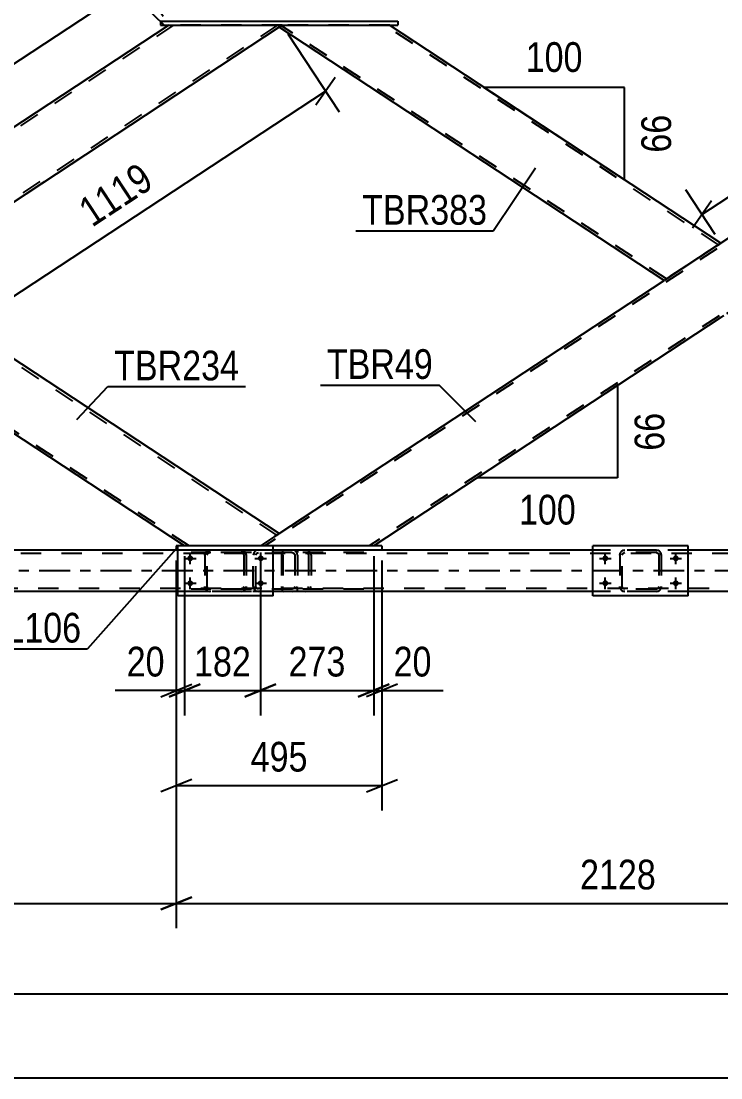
# Model space of a CAD drawing. Header units: millimetres. Extents: x -857 to 332, y -866 to -25.
# Drawn here: x -603.6 to -536.2, y -184.3 to -82.4 of the extents above; entities that cross this region are included whole.
import ezdxf

# ---------------------------------------------------------------- set-up
doc = ezdxf.new("R2010")
doc.units = ezdxf.units.MM
doc.linetypes.add('DXK_LINE_DOT2', pattern=[3.9198, 1.9599, -1.9599])
doc.linetypes.add('DXK_LINE_DOT3', pattern=[5.9187, 2.979, -0.9799, 0.9799, -0.9799])
doc.styles.add('Arial Narrow', font='ARIALN.TTF', dxfattribs={"height": 0.2})

# ---------------------------------------------------------------- blocks, each defined once
blk = doc.blocks.new('Bolt-570386455-11659 - 11653')
at = {"linetype": 'Continuous'}
for points in [[(-587.32, -133.92, -1), (-587.32, -134.48, -1)], [(-580.52, -133.92, -1), (-580.52, -134.48, -1)], [(-587.32, -136.32, -1), (-587.32, -136.88, -1)], [(-580.52, -136.32, -1), (-580.52, -136.88, -1)]]:
    blk.add_hatch(color=1, dxfattribs=at).paths.add_polyline_path(points)
at = {"color": 1, "linetype": 'Continuous'}
for p, q in [((-587.88, -134.2), (-586.76, -134.2)), ((-587.32, -134.76), (-587.32, -133.64)), ((-581.08, -134.2), (-579.96, -134.2)), ((-580.52, -134.76), (-580.52, -133.64)), ((-587.32, -137.16), (-587.32, -136.04)), ((-580.52, -137.16), (-580.52, -136.04)), ((-587.88, -136.6), (-586.76, -136.6)), ((-581.08, -136.6), (-579.96, -136.6))]:
    blk.add_line(p, q, dxfattribs=at)
blk = doc.blocks.new('Bolt-570386455-11678 - 11653')
at = {"linetype": 'Continuous'}
for points in [[(-547.32, -133.92, -1), (-547.32, -134.48, -1)], [(-540.52, -133.92, -1), (-540.52, -134.48, -1)], [(-547.32, -136.32, -1), (-547.32, -136.88, -1)], [(-540.52, -136.32, -1), (-540.52, -136.88, -1)]]:
    blk.add_hatch(color=1, dxfattribs=at).paths.add_polyline_path(points)
at = {"color": 1, "linetype": 'Continuous'}
for p, q in [((-547.88, -134.2), (-546.76, -134.2)), ((-547.32, -134.76), (-547.32, -133.64)), ((-541.08, -134.2), (-539.96, -134.2)), ((-540.52, -134.76), (-540.52, -133.64)), ((-547.32, -137.16), (-547.32, -136.04)), ((-540.52, -137.16), (-540.52, -136.04)), ((-547.88, -136.6), (-546.76, -136.6)), ((-541.08, -136.6), (-539.96, -136.6))]:
    blk.add_line(p, q, dxfattribs=at)
blk = doc.blocks.new('Part-570386455-11755 - 11653')
at = {"color": 2, "linetype": 'Continuous'}
for p, q in [((-579.32, -133), (-588.52, -133)), ((-588.52, -137.8), (-588.52, -133)), ((-579.32, -137.8), (-579.32, -133)), ((-579.32, -137.8), (-588.52, -137.8))]:
    blk.add_line(p, q, dxfattribs=at)
blk = doc.blocks.new('Part-570386455-11768 - 11653')
at = {"color": 7, "linetype": 'DXK_LINE_DOT2'}
for p, q in [((-585.63, -133.44), (-585.44, -133.4)), ((-585.44, -133.4), (-585.63, -133.44)), ((-582.4, -133.4), (-585.44, -133.4)), ((-582.4, -133.4), (-582.22, -133.44)), ((-582.22, -133.44), (-582.4, -133.4)), ((-585.92, -133.88), (-585.89, -133.7)), ((-585.89, -133.7), (-585.92, -133.88)), ((-585.92, -133.88), (-585.92, -136.92)), ((-585.68, -133.88), (-585.66, -133.79)), ((-585.68, -136.92), (-585.68, -133.88)), ((-585.66, -133.79), (-585.61, -133.71)), ((-585.61, -133.71), (-585.53, -133.66)), ((-585.53, -133.66), (-585.44, -133.64)), ((-582.4, -133.64), (-585.44, -133.64)), ((-582.4, -133.64), (-582.31, -133.66)), ((-582.31, -133.66), (-582.23, -133.71)), ((-582.23, -133.71), (-582.18, -133.79)), ((-582.18, -133.79), (-582.16, -133.88)), ((-582.16, -133.88), (-582.16, -136.92)), ((-581.96, -133.7), (-581.92, -133.88)), ((-581.92, -133.88), (-581.96, -133.7)), ((-581.92, -133.88), (-581.92, -136.92)), ((-585.89, -137.11), (-585.92, -136.92)), ((-585.92, -136.92), (-585.89, -137.11)), ((-585.66, -137.01), (-585.68, -136.92)), ((-585.61, -137.09), (-585.66, -137.01)), ((-585.44, -137.4), (-585.63, -137.37)), ((-585.63, -137.37), (-585.44, -137.4)), ((-585.53, -137.14), (-585.61, -137.09)), ((-585.44, -137.16), (-585.53, -137.14)), ((-582.4, -137.16), (-585.44, -137.16)), ((-582.4, -137.4), (-585.44, -137.4)), ((-582.31, -137.14), (-582.4, -137.16)), ((-582.22, -137.37), (-582.4, -137.4)), ((-582.4, -137.4), (-582.22, -137.37)), ((-582.23, -137.09), (-582.31, -137.14)), ((-582.18, -137.01), (-582.23, -137.09)), ((-582.16, -136.92), (-582.18, -137.01)), ((-581.92, -136.92), (-581.96, -137.11)), ((-581.96, -137.11), (-581.92, -136.92))]:
    blk.add_line(p, q, dxfattribs=at)
at = {"color": 7, "linetype": 'DXK_LINE_DOT3'}
blk.add_line((-583.92, -135.4), (-583.92, -135.4), dxfattribs=at)
at = {"color": 7, "linetype": 'DXK_LINE_DOT2'}
for centre, start, end in [((-585.44, -133.88), 112.5, 157.5), ((-585.44, -133.88), 112.5, 157.5), ((-582.4, -133.88), 22.5, 67.5), ((-582.4, -133.88), 22.5, 67.5), ((-585.44, -136.92), 202.5, 247.5), ((-585.44, -136.92), 202.5, 247.5), ((-582.4, -136.92), 292.5, 337.5), ((-582.4, -136.92), 292.5, 337.5)]:
    blk.add_arc(centre, 0.48, start, end, dxfattribs=at)
blk = doc.blocks.new('Part-570386455-11771 - 11653')
at = {"color": 2, "linetype": 'Continuous'}
for p, q in [((-539.32, -133), (-548.52, -133)), ((-548.52, -137.8), (-548.52, -133)), ((-539.32, -137.8), (-539.32, -133)), ((-539.32, -137.8), (-548.52, -137.8))]:
    blk.add_line(p, q, dxfattribs=at)
blk = doc.blocks.new('Part-570386455-11772 - 11653')
at = {"color": 7, "linetype": 'DXK_LINE_DOT2'}
for p, q in [((-545.63, -133.44), (-545.44, -133.4)), ((-545.44, -133.4), (-545.63, -133.44)), ((-542.4, -133.4), (-545.44, -133.4)), ((-542.4, -133.4), (-542.22, -133.44)), ((-542.22, -133.44), (-542.4, -133.4)), ((-545.92, -133.88), (-545.89, -133.7)), ((-545.89, -133.7), (-545.92, -133.88)), ((-545.92, -133.88), (-545.92, -136.92)), ((-545.68, -133.88), (-545.66, -133.79)), ((-545.68, -136.92), (-545.68, -133.88)), ((-545.66, -133.79), (-545.61, -133.71)), ((-545.61, -133.71), (-545.53, -133.66)), ((-545.53, -133.66), (-545.44, -133.64)), ((-542.4, -133.64), (-545.44, -133.64)), ((-542.4, -133.64), (-542.31, -133.66)), ((-542.31, -133.66), (-542.23, -133.71)), ((-542.23, -133.71), (-542.18, -133.79)), ((-542.18, -133.79), (-542.16, -133.88)), ((-542.16, -133.88), (-542.16, -136.92)), ((-541.96, -133.7), (-541.92, -133.88)), ((-541.92, -133.88), (-541.96, -133.7)), ((-541.92, -133.88), (-541.92, -136.92)), ((-545.89, -137.11), (-545.92, -136.92)), ((-545.92, -136.92), (-545.89, -137.11)), ((-545.66, -137.01), (-545.68, -136.92)), ((-545.61, -137.09), (-545.66, -137.01)), ((-545.44, -137.4), (-545.63, -137.37)), ((-545.63, -137.37), (-545.44, -137.4)), ((-545.53, -137.14), (-545.61, -137.09)), ((-545.44, -137.16), (-545.53, -137.14)), ((-542.4, -137.16), (-545.44, -137.16)), ((-542.4, -137.4), (-545.44, -137.4)), ((-542.31, -137.14), (-542.4, -137.16)), ((-542.22, -137.37), (-542.4, -137.4)), ((-542.4, -137.4), (-542.22, -137.37)), ((-542.23, -137.09), (-542.31, -137.14)), ((-542.18, -137.01), (-542.23, -137.09)), ((-542.16, -136.92), (-542.18, -137.01)), ((-541.92, -136.92), (-541.96, -137.11)), ((-541.96, -137.11), (-541.92, -136.92))]:
    blk.add_line(p, q, dxfattribs=at)
at = {"color": 7, "linetype": 'DXK_LINE_DOT3'}
blk.add_line((-543.92, -135.4), (-543.92, -135.4), dxfattribs=at)
at = {"color": 7, "linetype": 'DXK_LINE_DOT2'}
for centre, start, end in [((-545.44, -133.88), 112.5, 157.5), ((-545.44, -133.88), 112.5, 157.5), ((-542.4, -133.88), 22.5, 67.5), ((-542.4, -133.88), 22.5, 67.5), ((-545.44, -136.92), 202.5, 247.5), ((-545.44, -136.92), 202.5, 247.5), ((-542.4, -136.92), 292.5, 337.5), ((-542.4, -136.92), 292.5, 337.5)]:
    blk.add_arc(centre, 0.48, start, end, dxfattribs=at)
blk = doc.blocks.new('Part-570386455-11867 - 11653')
at = {"color": 7, "linetype": 'DXK_LINE_DOT2'}
for p, q in [((-577.5, -133.4), (-587.24, -133.4)), ((-580.73, -133.4), (-580.93, -133.44)), ((-577.3, -133.44), (-577.5, -133.4)), ((-577.5, -133.64), (-587.24, -133.64)), ((-581.2, -133.7), (-581.24, -133.88)), ((-581.24, -136.92), (-581.24, -133.88)), ((-580.99, -133.88), (-580.97, -133.79)), ((-580.99, -136.92), (-580.99, -133.88)), ((-580.97, -133.79), (-580.91, -133.71)), ((-580.91, -133.71), (-580.83, -133.66)), ((-580.83, -133.66), (-580.73, -133.64)), ((-577.5, -133.64), (-577.4, -133.66)), ((-577.4, -133.66), (-577.32, -133.71)), ((-577.32, -133.71), (-577.26, -133.79)), ((-577.26, -133.79), (-577.24, -133.88)), ((-577.24, -133.88), (-577.24, -136.92)), ((-577.01, -133.75), (-577.02, -133.7)), ((-576.99, -133.88), (-577.01, -133.75)), ((-576.99, -133.88), (-576.99, -136.92)), ((-577.5, -137.16), (-587.24, -137.16)), ((-577.5, -137.4), (-587.24, -137.4)), ((-581.24, -136.92), (-581.2, -137.11)), ((-580.97, -137.01), (-580.99, -136.92)), ((-580.91, -137.09), (-580.97, -137.01)), ((-580.93, -137.37), (-580.73, -137.4)), ((-580.83, -137.14), (-580.91, -137.09)), ((-580.73, -137.16), (-580.83, -137.14)), ((-577.4, -137.14), (-577.5, -137.16)), ((-577.5, -137.4), (-577.3, -137.37)), ((-577.32, -137.09), (-577.4, -137.14)), ((-577.26, -137.01), (-577.32, -137.09)), ((-577.24, -136.92), (-577.26, -137.01)), ((-577.02, -137.11), (-577, -136.99)), ((-577, -136.99), (-576.99, -136.92))]:
    blk.add_line(p, q, dxfattribs=at)
for centre, start, end in [((-580.75, -133.9), 110.7583, 155.68), ((-577.48, -133.9), 24.32, 69.2417), ((-580.75, -136.9), 204.32, 249.2417)]:
    blk.add_arc(centre, 0.496, start, end, dxfattribs=at)
blk = doc.blocks.new('Part-570386455-11914 - 11653')
at = {"color": 2, "linetype": 'Continuous'}
for p, q in [((-621.28, -110.97), (-616.29, -107.69)), ((-615.86, -107.4), (-616.29, -107.69)), ((-578.75, -131.81), (-615.86, -107.4)), ((-621.32, -110.99), (-621.28, -110.97)), ((-587.86, -133), (-621.32, -110.99)), ((-579.19, -132.1), (-580.56, -133)), ((-578.78, -131.83), (-579.19, -132.1)), ((-578.78, -131.83), (-578.75, -131.81))]:
    blk.add_line(p, q, dxfattribs=at)
at = {"color": 7, "linetype": 'DXK_LINE_DOT2'}
for p, q in [((-578.97, -131.96), (-616.08, -107.55)), ((-621.1, -110.85), (-621.08, -110.84)), ((-587.42, -133), (-621.1, -110.85)), ((-579.19, -132.1), (-578.88, -131.9)), ((-580.56, -133), (-587.86, -133))]:
    blk.add_line(p, q, dxfattribs=at)
blk = doc.blocks.new('Part-570386455-12042 - 11653')
at = {"color": 7, "linetype": 'DXK_LINE_DOT2'}
for p, q in [((-131.32, -133.4), (-788.52, -133.4)), ((-568.84, -133.4), (-588.66, -133.4)), ((-539.32, -133.4), (-548.52, -133.4)), ((-131.32, -133.72), (-805.81, -133.72)), ((-805.81, -137.08), (-131.32, -137.08)), ((-131.32, -137.4), (-748.52, -137.4)), ((-579.32, -137.4), (-588.52, -137.4)), ((-539.32, -137.4), (-548.52, -137.4))]:
    blk.add_line(p, q, dxfattribs=at)
at = {"color": 2, "linetype": 'Continuous'}
for p, q in [((-588.66, -133.4), (-619.32, -133.4)), ((-548.52, -133.4), (-568.84, -133.4)), ((-508.52, -133.4), (-539.32, -133.4)), ((-588.52, -137.4), (-619.32, -137.4)), ((-548.52, -137.4), (-579.32, -137.4)), ((-508.52, -137.4), (-539.32, -137.4))]:
    blk.add_line(p, q, dxfattribs=at)
at = {"color": 7, "linetype": 'DXK_LINE_DOT3'}
blk.add_line((-131.32, -135.4), (-805.81, -135.4), dxfattribs=at)
blk = doc.blocks.new('Part-570386455-11934 - 11653')
at = {"color": 2, "linetype": 'Continuous'}
for p, q in [((-588.66, -133), (-588.66, -133.4)), ((-588.52, -133), (-588.66, -133)), ((-588.52, -133.4), (-588.66, -133.4)), ((-568.84, -133), (-579.32, -133)), ((-568.84, -133.4), (-579.32, -133.4)), ((-568.84, -133), (-568.84, -133.4))]:
    blk.add_line(p, q, dxfattribs=at)
at = {"color": 7, "linetype": 'DXK_LINE_DOT2'}
for p, q in [((-579.32, -133), (-588.52, -133)), ((-579.32, -133.4), (-588.52, -133.4))]:
    blk.add_line(p, q, dxfattribs=at)
blk = doc.blocks.new('Part-570386455-11993 - 11653')
at = {"color": 2, "linetype": 'Continuous'}
for p, q in [((-578.75, -82.99), (-578.72, -82.97)), ((-541.64, -107.4), (-578.75, -82.99)), ((-578.72, -82.97), (-578.46, -82.8)), ((-578.51, -82.84), (-578.48, -82.8)), ((-536.18, -103.81), (-568.12, -82.8)), ((-536.22, -103.83), (-536.62, -104.1)), ((-536.18, -103.81), (-536.22, -103.83)), ((-536.62, -104.1), (-541.64, -107.4))]:
    blk.add_line(p, q, dxfattribs=at)
at = {"color": 7, "linetype": 'DXK_LINE_DOT2'}
for p, q in [((-578.75, -82.99), (-578.72, -82.97)), ((-541.42, -107.26), (-578.53, -82.85)), ((-568.12, -82.8), (-578.48, -82.8)), ((-536.4, -103.96), (-568.56, -82.8)), ((-536.62, -104.1), (-536.31, -103.9)), ((-541.42, -107.26), (-541.41, -107.25))]:
    blk.add_line(p, q, dxfattribs=at)
blk = doc.blocks.new('Part-570386455-12007 - 11653')
at = {"color": 2, "linetype": 'Continuous'}
for p, q in [((-590.18, -82.4), (-590.18, -82.8)), ((-590.18, -82.4), (-567.32, -82.4)), ((-567.32, -82.4), (-567.32, -82.8)), ((-590.18, -82.8), (-567.32, -82.8))]:
    blk.add_line(p, q, dxfattribs=at)
blk = doc.blocks.new('Part-570386455-12106 - 11653')
at = {"color": 7, "linetype": 'DXK_LINE_DOT2'}
for p, q in [((-578.37, -133.44), (-578.45, -133.54)), ((-578.26, -133.4), (-578.37, -133.44)), ((-570.6, -133.4), (-578.26, -133.4)), ((-576.99, -133.4), (-576.99, -133.64)), ((-575.98, -133.44), (-576.17, -133.4)), ((-578.51, -133.7), (-578.53, -133.88)), ((-578.53, -133.88), (-578.53, -136.92)), ((-578.45, -133.54), (-578.51, -133.7)), ((-578.4, -133.88), (-578.39, -133.79)), ((-578.4, -133.88), (-578.4, -136.92)), ((-578.39, -133.79), (-578.36, -133.71)), ((-578.36, -133.71), (-578.31, -133.66)), ((-578.31, -133.66), (-578.26, -133.64)), ((-570.6, -133.64), (-578.26, -133.64)), ((-576.17, -133.64), (-576.07, -133.66)), ((-576.07, -133.66), (-575.99, -133.71)), ((-575.99, -133.71), (-575.94, -133.79)), ((-575.94, -133.79), (-575.92, -133.88)), ((-575.92, -133.88), (-575.92, -136.92)), ((-575.7, -133.75), (-575.71, -133.7)), ((-575.67, -133.88), (-575.7, -133.75)), ((-575.67, -133.88), (-575.67, -136.92)), ((-578.53, -136.92), (-578.51, -137.11)), ((-578.51, -137.11), (-578.45, -137.26)), ((-578.45, -137.26), (-578.37, -137.37)), ((-578.39, -137.01), (-578.4, -136.92)), ((-578.37, -137.06), (-578.39, -137.01)), ((-578.36, -137.09), (-578.37, -137.06)), ((-578.37, -137.37), (-578.26, -137.4)), ((-578.31, -137.14), (-578.36, -137.09)), ((-578.26, -137.16), (-578.31, -137.14)), ((-570.6, -137.16), (-578.26, -137.16)), ((-570.6, -137.4), (-578.26, -137.4)), ((-576.99, -137.4), (-576.99, -137.16)), ((-576.07, -137.14), (-576.17, -137.16)), ((-576.17, -137.4), (-575.98, -137.37)), ((-575.99, -137.09), (-576.07, -137.14)), ((-575.94, -137.01), (-575.99, -137.09)), ((-575.92, -136.92), (-575.94, -137.01)), ((-575.71, -137.11), (-575.68, -136.99)), ((-575.68, -136.99), (-575.67, -136.92))]:
    blk.add_line(p, q, dxfattribs=at)
blk.add_arc((-576.16, -133.9), 0.492, 23.8494, 68.8059, dxfattribs=at)
blk = doc.blocks.new('Part-570386455-12154 - 11653')
at = {"color": 7, "linetype": 'DXK_LINE_DOT2'}
for p, q in [((-588.94, -82.8), (-665.26, -133)), ((-578.9, -82.8), (-655.21, -133)), ((-578.46, -82.8), (-621.32, -110.99)), ((-578.46, -82.8), (-589.38, -82.8)), ((-621.32, -103.81), (-626.78, -107.4)), ((-615.86, -107.4), (-621.32, -110.99)), ((-663.88, -131.81), (-665.69, -133)), ((-654.78, -133), (-665.69, -133))]:
    blk.add_line(p, q, dxfattribs=at)
at = {"color": 2, "linetype": 'Continuous'}
for p, q in [((-589.38, -82.8), (-621.32, -103.81)), ((-578.75, -82.99), (-615.86, -107.4)), ((-663.88, -131.81), (-626.78, -107.4)), ((-621.32, -110.99), (-654.78, -133))]:
    blk.add_line(p, q, dxfattribs=at)
blk = doc.blocks.new('Part-570386455-12189 - 11653')
at = {"color": 7, "linetype": 'DXK_LINE_DOT2'}
for p, q in [((-503.81, -82.8), (-580.12, -133)), ((-493.76, -82.8), (-570.08, -133)), ((-493.33, -82.8), (-536.18, -110.99)), ((-493.33, -82.8), (-504.24, -82.8)), ((-536.18, -103.81), (-541.64, -107.4)), ((-530.72, -107.4), (-536.18, -110.99)), ((-578.75, -131.81), (-580.56, -133)), ((-569.64, -133), (-580.56, -133))]:
    blk.add_line(p, q, dxfattribs=at)
at = {"color": 2, "linetype": 'Continuous'}
for p, q in [((-504.24, -82.8), (-536.18, -103.81)), ((-493.62, -82.99), (-530.72, -107.4)), ((-578.75, -131.81), (-541.64, -107.4)), ((-536.18, -110.99), (-569.64, -133))]:
    blk.add_line(p, q, dxfattribs=at)
blk = doc.blocks.new('StraightDimension-570386455-12675 - 11653')
at = {"color": 7, "linetype": 'Continuous'}
for p, q in [((-588.66, -134.4), (-588.66, -149.34)), ((-587.86, -134), (-587.86, -149.34)), ((-590.16, -147.54), (-587.16, -146.34)), ((-586.36, -146.34), (-589.36, -147.54)), ((-588.66, -146.94), (-594.56, -146.94)), ((-588.66, -146.94), (-594.56, -146.94)), ((-588.66, -146.94), (-587.86, -146.94))]:
    blk.add_line(p, q, dxfattribs=at)
at = {"color": 0}
blk.add_wipeout([(-589.18, -146.19), (-589.18, -141.99), (-594.04, -141.99), (-594.04, -146.19)], dxfattribs=at)
at = {"color": 3, "style": 'Arial Narrow'}
blk.add_text('20', height=2.863, dxfattribs=at).set_placement((-593.44, -145.59))
blk = doc.blocks.new('StraightDimension-570386455-12970 - 11653')
at = {"color": 7, "linetype": 'Continuous'}
for p, q in [((-673.79, -134.4), (-673.79, -169.87)), ((-588.66, -134.4), (-588.66, -169.87)), ((-672.29, -166.87), (-675.29, -168.07)), ((-590.16, -168.07), (-587.16, -166.87)), ((-673.79, -167.47), (-588.66, -167.47))]:
    blk.add_line(p, q, dxfattribs=at)
at = {"color": 0}
blk.add_wipeout([(-626.97, -166.72), (-626.97, -162.52), (-635.48, -162.52), (-635.48, -166.72)], dxfattribs=at)
at = {"color": 3, "style": 'Arial Narrow'}
blk.add_text('2128', height=2.863, dxfattribs=at).set_placement((-634.88, -166.12))
blk = doc.blocks.new('StraightDimension-570386455-13001 - 11653')
at = {"color": 7, "linetype": 'Continuous'}
blk.add_line((-806.45, -184.29), (-91.26, -184.29), dxfattribs=at)
blk = doc.blocks.new('StraightDimension-570386455-12708 - 11653')
at = {"color": 7, "linetype": 'Continuous'}
for p, q in [((-588.66, -134.4), (-588.66, -158.51)), ((-568.84, -134.4), (-568.84, -158.51)), ((-587.16, -155.51), (-590.16, -156.71)), ((-570.34, -156.71), (-567.34, -155.51)), ((-588.66, -156.11), (-568.84, -156.11))]:
    blk.add_line(p, q, dxfattribs=at)
at = {"color": 0}
blk.add_wipeout([(-575.41, -155.36), (-575.41, -151.16), (-582.09, -151.16), (-582.09, -155.36)], dxfattribs=at)
at = {"color": 3, "style": 'Arial Narrow'}
blk.add_text('495', height=2.863, dxfattribs=at).set_placement((-581.49, -154.76))
blk = doc.blocks.new('StraightDimension-570386455-12691 - 11653')
at = {"color": 7, "linetype": 'Continuous'}
for p, q in [((-580.56, -134), (-580.56, -149.34)), ((-569.64, -134), (-569.64, -149.34)), ((-582.06, -147.54), (-579.06, -146.34)), ((-568.14, -146.34), (-571.14, -147.54)), ((-580.56, -146.94), (-569.64, -146.94))]:
    blk.add_line(p, q, dxfattribs=at)
at = {"color": 0}
blk.add_wipeout([(-571.76, -146.19), (-571.76, -141.99), (-578.44, -141.99), (-578.44, -146.19)], dxfattribs=at)
at = {"color": 3, "style": 'Arial Narrow'}
blk.add_text('273', height=2.863, dxfattribs=at).set_placement((-577.84, -145.59))
blk = doc.blocks.new('StraightDimension-570386455-13623 - 11653')
at = {"color": 7, "linetype": 'Continuous'}
for p, q in [((-504.79, -81.97), (-507.63, -77.65)), ((-506.99, -81.36), (-505.14, -78.71)), ((-538.01, -101.04), (-506.07, -80.03)), ((-536.73, -102.98), (-539.57, -98.66)), ((-537.08, -99.72), (-538.93, -102.37))]:
    blk.add_line(p, q, dxfattribs=at)
at = {"color": 0}
blk.add_wipeout([(-519.66, -88.07), (-521.96, -84.57), (-527.55, -88.24), (-525.24, -91.75)], dxfattribs=at)
at = {"color": 3, "style": 'Arial Narrow'}
blk.add_text('956', height=2.863, rotation=33.3347, dxfattribs=at).set_placement((-525.07, -90.92))
blk = doc.blocks.new('StraightDimension-570386455-13055 - 11653')
at = {"color": 7, "linetype": 'Continuous'}
blk.add_line((-805.81, -176.19), (-91.9, -176.19), dxfattribs=at)
blk = doc.blocks.new('AngleDimension-570386455-34129 - 11653')
at = {"color": 7, "linetype": 'Continuous'}
for p, q in [((-546.13, -117.54), (-559.67, -126.44)), ((-546.13, -117.54), (-546.13, -126.44)), ((-559.61, -126.4), (-559.67, -126.44)), ((-546.13, -126.44), (-559.67, -126.44))]:
    blk.add_line(p, q, dxfattribs=at)
at = {"color": 0}
for points in [[(-541.03, -119.56), (-545.23, -119.56), (-545.23, -124.42), (-541.03, -124.42)], [(-549.56, -131.54), (-549.56, -127.34), (-556.24, -127.34), (-556.24, -131.54)]]:
    blk.add_wipeout(points, dxfattribs=at)
at = {"color": 3, "style": 'Arial Narrow'}
blk.add_text('66', height=2.863, rotation=90.0002, dxfattribs=at).set_placement((-541.63, -123.82))
blk.add_text('100', height=2.863, dxfattribs=at).set_placement((-555.64, -130.94))
blk = doc.blocks.new('StraightDimension-570386455-12549 - 11653')
at = {"color": 7, "linetype": 'Continuous'}
for p, q in [((-577.91, -83.64), (-572.97, -91.15)), ((-575.21, -90.47), (-573.36, -87.82)), ((-611.68, -113.75), (-574.29, -89.15)), ((-615.31, -108.24), (-610.37, -115.75)), ((-610.76, -112.42), (-612.61, -115.07))]:
    blk.add_line(p, q, dxfattribs=at)
at = {"color": 0}
blk.add_wipeout([(-589.84, -98.48), (-592.15, -94.97), (-599.26, -99.65), (-596.95, -103.16)], dxfattribs=at)
at = {"color": 3, "style": 'Arial Narrow'}
blk.add_text('1119', height=2.863, rotation=33.3347, dxfattribs=at).set_placement((-596.78, -102.33))
blk = doc.blocks.new('StraightDimension-570386455-12567 - 11653')
at = {"color": 7, "linetype": 'Continuous'}
for p, q in [((-589.93, -81.97), (-593.76, -76.15)), ((-593.11, -79.86), (-591.27, -77.2)), ((-624.13, -99.54), (-592.19, -78.53)), ((-621.87, -102.98), (-625.69, -97.16)), ((-623.2, -98.21), (-625.05, -100.86))]:
    blk.add_line(p, q, dxfattribs=at)
at = {"color": 0}
blk.add_wipeout([(-605.78, -86.57), (-608.09, -83.06), (-613.67, -86.74), (-611.36, -90.24)], dxfattribs=at)
at = {"color": 3, "style": 'Arial Narrow'}
blk.add_text('956', height=2.863, rotation=33.3347, dxfattribs=at).set_placement((-611.19, -89.41))
blk = doc.blocks.new('StraightDimension-570386455-12683 - 11653')
at = {"color": 7, "linetype": 'Continuous'}
for p, q in [((-587.86, -134), (-587.86, -149.34)), ((-580.56, -134), (-580.56, -149.34)), ((-589.36, -147.54), (-586.36, -146.34)), ((-579.06, -146.34), (-582.06, -147.54)), ((-587.86, -146.94), (-580.56, -146.94))]:
    blk.add_line(p, q, dxfattribs=at)
at = {"color": 0}
blk.add_wipeout([(-580.87, -146.19), (-580.87, -141.99), (-587.55, -141.99), (-587.55, -146.19)], dxfattribs=at)
at = {"color": 3, "style": 'Arial Narrow'}
blk.add_text('182', height=2.863, dxfattribs=at).set_placement((-586.95, -145.59))
blk = doc.blocks.new('StraightDimension-570386455-12699 - 11653')
at = {"color": 7, "linetype": 'Continuous'}
for p, q in [((-569.64, -134), (-569.64, -149.34)), ((-568.84, -134.4), (-568.84, -149.34)), ((-571.14, -147.54), (-568.14, -146.34)), ((-567.34, -146.34), (-570.34, -147.54)), ((-569.64, -146.94), (-568.84, -146.94)), ((-568.84, -146.94), (-562.94, -146.94)), ((-568.84, -146.94), (-562.94, -146.94))]:
    blk.add_line(p, q, dxfattribs=at)
at = {"color": 0}
blk.add_wipeout([(-563.46, -146.19), (-563.46, -141.99), (-568.32, -141.99), (-568.32, -146.19)], dxfattribs=at)
at = {"color": 3, "style": 'Arial Narrow'}
blk.add_text('20', height=2.863, dxfattribs=at).set_placement((-567.72, -145.59))
blk = doc.blocks.new('StraightDimension-570386455-12960 - 11653')
at = {"color": 7, "linetype": 'Continuous'}
for p, q in [((-588.66, -134.4), (-588.66, -169.87)), ((-503.52, -134.4), (-503.52, -169.87)), ((-587.16, -166.87), (-590.16, -168.07)), ((-505.02, -168.07), (-502.02, -166.87)), ((-588.66, -167.47), (-503.52, -167.47))]:
    blk.add_line(p, q, dxfattribs=at)
at = {"color": 0}
blk.add_wipeout([(-541.84, -166.72), (-541.84, -162.52), (-550.35, -162.52), (-550.35, -166.72)], dxfattribs=at)
at = {"color": 3, "style": 'Arial Narrow'}
blk.add_text('2128', height=2.863, dxfattribs=at).set_placement((-549.75, -166.12))
blk = doc.blocks.new('AngleDimension-570386455-34131 - 11653')
at = {"color": 7, "linetype": 'Continuous'}
for p, q in [((-559.01, -88.79), (-559.01, -88.8)), ((-545.48, -88.8), (-559.01, -88.8)), ((-545.48, -97.7), (-559.01, -88.8)), ((-545.48, -97.7), (-545.48, -88.8))]:
    blk.add_line(p, q, dxfattribs=at)
at = {"color": 0}
for points in [[(-548.9, -87.9), (-548.9, -83.7), (-555.59, -83.7), (-555.59, -87.9)], [(-540.38, -90.82), (-544.58, -90.82), (-544.58, -95.68), (-540.38, -95.68)]]:
    blk.add_wipeout(points, dxfattribs=at)
at = {"color": 3, "style": 'Arial Narrow'}
blk.add_text('100', height=2.863, dxfattribs=at).set_placement((-554.99, -87.3))
blk.add_text('66', height=2.863, rotation=90.0002, dxfattribs=at).set_placement((-540.98, -95.08))
blk = doc.blocks.new('Mark-570386455-11910 - 11653')
at = {"color": 30, "linetype": 'Continuous'}
for p, q in [((-598.24, -120.81), (-595.25, -117.64)), ((-595.25, -117.64), (-582, -117.64))]:
    blk.add_line(p, q, dxfattribs=at)
at = {"color": 0}
blk.add_wipeout([(-582.6, -117.04), (-582.6, -114.04), (-594.65, -114.04), (-594.65, -117.04)], dxfattribs=at)
blk.add_wipeout([(-582.6, -117.04), (-582.6, -114.04), (-594.65, -114.04), (-594.65, -117.04)], dxfattribs=at)
at = {"color": 3, "style": 'Arial Narrow'}
blk.add_text('TBR234', height=2.863, dxfattribs=at).set_placement((-594.65, -117.04))
blk = doc.blocks.new('Mark-570386455-11930 - 11653')
at = {"color": 30, "linetype": 'Continuous'}
for p in [(-588.63, -133.24), (-607.92, -142.92)]:
    blk.add_line(p, (-597.22, -142.92), dxfattribs=at)
at = {"color": 0}
blk.add_wipeout([(-597.82, -142.32), (-597.82, -139.32), (-607.32, -139.32), (-607.32, -142.32)], dxfattribs=at)
blk.add_wipeout([(-597.82, -142.32), (-597.82, -139.32), (-607.32, -139.32), (-607.32, -142.32)], dxfattribs=at)
at = {"color": 3, "style": 'Arial Narrow'}
blk.add_text('PL106', height=2.863, dxfattribs=at).set_placement((-607.32, -142.32))
blk = doc.blocks.new('Mark-570386455-11989 - 11653')
at = {"color": 30, "linetype": 'Continuous'}
for p in [(-554.06, -96.58), (-571.35, -102.63)]:
    blk.add_line(p, (-558.1, -102.63), dxfattribs=at)
at = {"color": 0}
blk.add_wipeout([(-558.7, -102.03), (-558.7, -99.03), (-570.75, -99.03), (-570.75, -102.03)], dxfattribs=at)
blk.add_wipeout([(-558.7, -102.03), (-558.7, -99.03), (-570.75, -99.03), (-570.75, -102.03)], dxfattribs=at)
at = {"color": 3, "style": 'Arial Narrow'}
blk.add_text('TBR383', height=2.863, dxfattribs=at).set_placement((-570.75, -102.03))
blk = doc.blocks.new('Mark-570386455-12003 - 11653')
at = {"color": 30, "linetype": 'Continuous'}
for p in [(-608.8, -74.75), (-589.84, -82.8)]:
    blk.add_line(p, (-598.1, -74.75), dxfattribs=at)
at = {"color": 0}
blk.add_wipeout([(-598.7, -74.15), (-598.7, -71.15), (-608.2, -71.15), (-608.2, -74.15)], dxfattribs=at)
blk.add_wipeout([(-598.7, -74.15), (-598.7, -71.15), (-608.2, -71.15), (-608.2, -74.15)], dxfattribs=at)
at = {"color": 3, "style": 'Arial Narrow'}
blk.add_text('PL103', height=2.863, dxfattribs=at).set_placement((-608.2, -74.15))
blk = doc.blocks.new('Mark-570386455-12185 - 11653')
at = {"color": 30, "linetype": 'Continuous'}
for p in [(-574.75, -117.5), (-559.79, -121.04)]:
    blk.add_line(p, (-563.32, -117.5), dxfattribs=at)
at = {"color": 0}
blk.add_wipeout([(-563.92, -116.9), (-563.92, -113.9), (-574.15, -113.9), (-574.15, -116.9)], dxfattribs=at)
blk.add_wipeout([(-563.92, -116.9), (-563.92, -113.9), (-574.15, -113.9), (-574.15, -116.9)], dxfattribs=at)
at = {"color": 3, "style": 'Arial Narrow'}
blk.add_text('TBR49', height=2.863, dxfattribs=at).set_placement((-574.15, -116.9))

msp = doc.modelspace()

# ---------------------------------------------------------------- block references
for name in ['Part-570386455-12007 - 11653', 'Part-570386455-12154 - 11653', 'Part-570386455-12189 - 11653', 'Part-570386455-11993 - 11653', 'Part-570386455-11914 - 11653', 'Part-570386455-12042 - 11653', 'Part-570386455-11934 - 11653', 'Part-570386455-11755 - 11653', 'Part-570386455-11867 - 11653', 'Part-570386455-11768 - 11653', 'Part-570386455-12106 - 11653', 'Part-570386455-11771 - 11653', 'Part-570386455-11772 - 11653', 'Bolt-570386455-11659 - 11653', 'Bolt-570386455-11678 - 11653']:
    msp.add_blockref(name, (0, 0))

# ---------------------------------------------------------------- next in the draw order: block references
for name in ['StraightDimension-570386455-13623 - 11653', 'StraightDimension-570386455-12549 - 11653', 'AngleDimension-570386455-34131 - 11653', 'AngleDimension-570386455-34129 - 11653', 'StraightDimension-570386455-12675 - 11653']:
    msp.add_blockref(name, (0, 0))

# ---------------------------------------------------------------- next in the draw order: block references
for name in ['StraightDimension-570386455-12567 - 11653', 'Mark-570386455-11989 - 11653', 'Mark-570386455-11910 - 11653', 'Mark-570386455-12185 - 11653', 'StraightDimension-570386455-12970 - 11653']:
    msp.add_blockref(name, (0, 0))

# ---------------------------------------------------------------- next in the draw order: block references
for name in ['Mark-570386455-12003 - 11653', 'StraightDimension-570386455-13001 - 11653']:
    msp.add_blockref(name, (0, 0))

# ---------------------------------------------------------------- next in the draw order: block references
msp.add_blockref('StraightDimension-570386455-12708 - 11653', (0, 0))

# ---------------------------------------------------------------- next in the draw order: block references
msp.add_blockref('StraightDimension-570386455-12691 - 11653', (0, 0))

# ---------------------------------------------------------------- next in the draw order: block references
msp.add_blockref('StraightDimension-570386455-13055 - 11653', (0, 0))

# ---------------------------------------------------------------- next in the draw order: block references
for name in ['StraightDimension-570386455-12683 - 11653', 'StraightDimension-570386455-12699 - 11653']:
    msp.add_blockref(name, (0, 0))

# ---------------------------------------------------------------- next in the draw order: block references
msp.add_blockref('StraightDimension-570386455-12960 - 11653', (0, 0))

# ---------------------------------------------------------------- next in the draw order: block references
msp.add_blockref('Mark-570386455-11930 - 11653', (0, 0))

doc.saveas('drawing.dxf')
